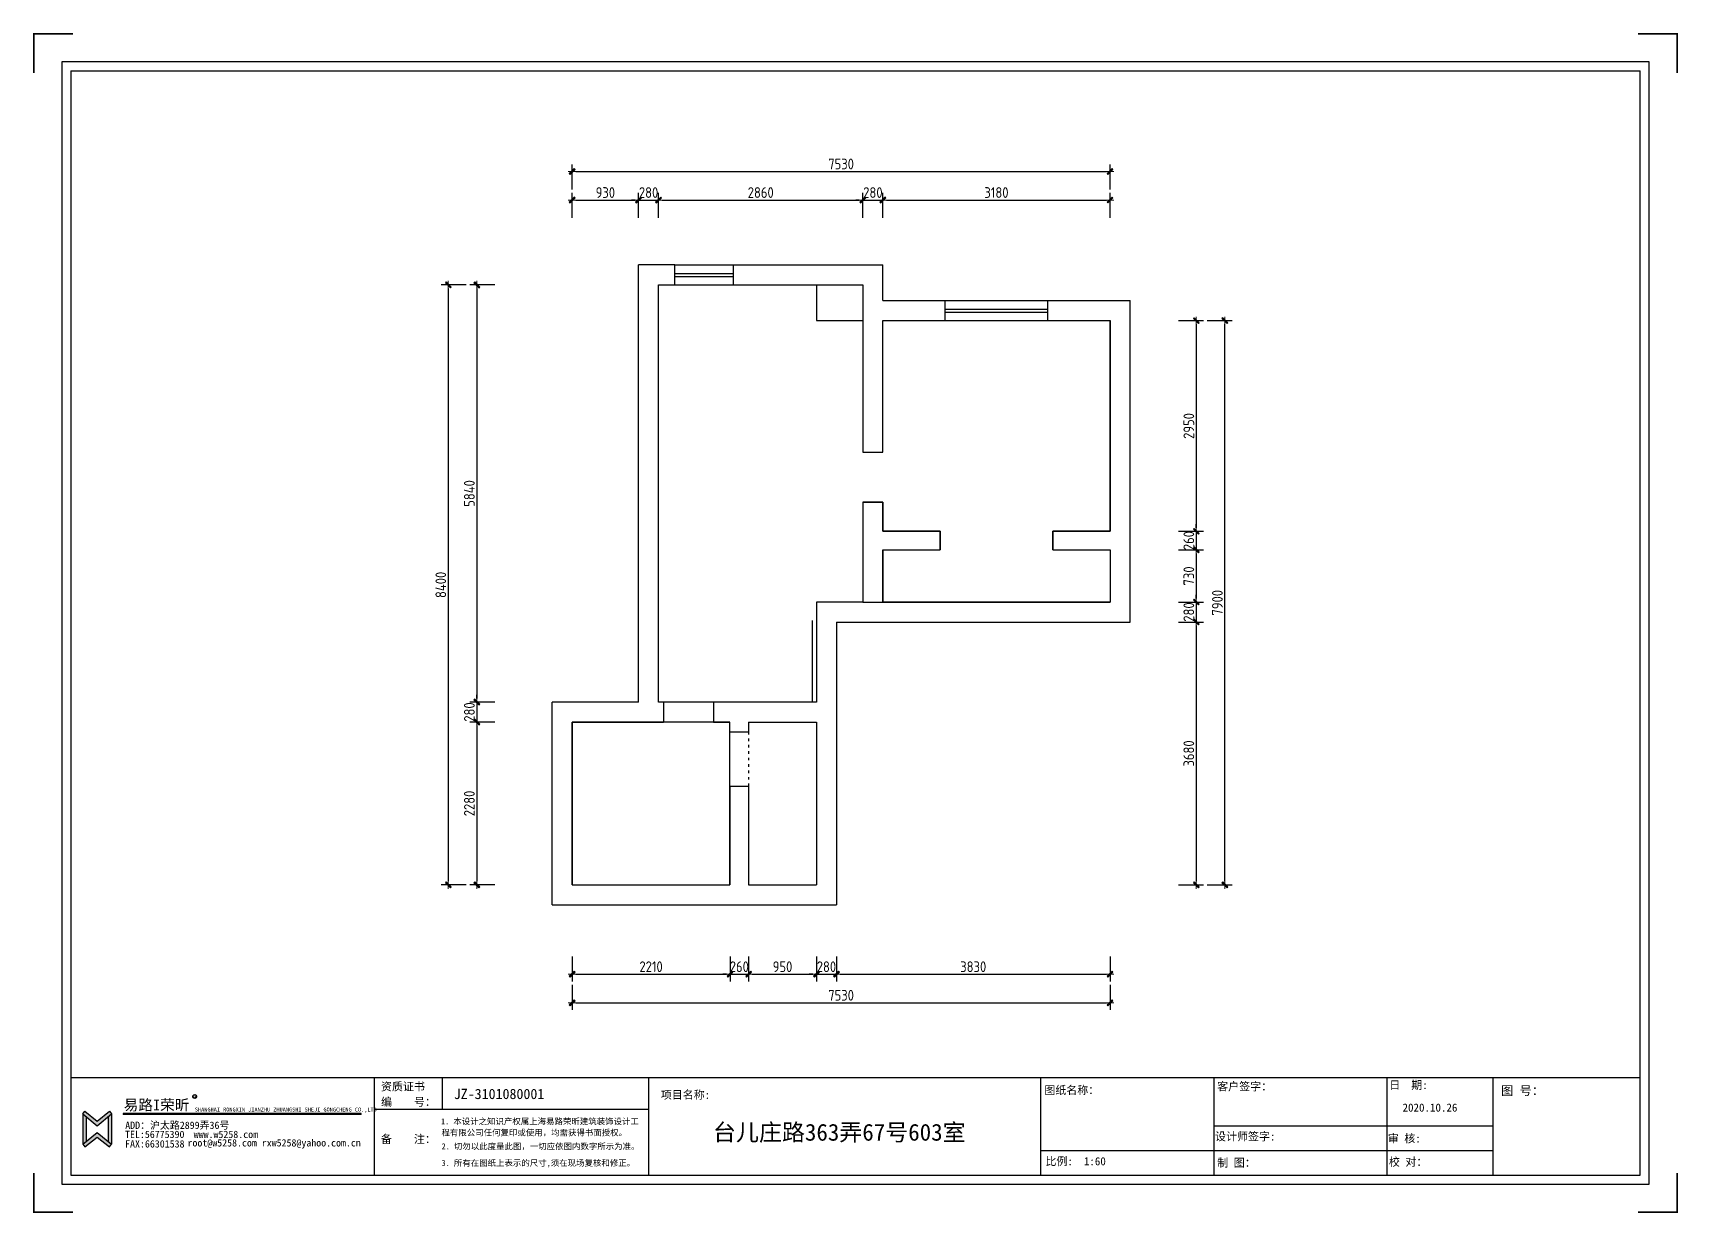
# Model space of a CAD drawing. Header units: millimetres. Extents: x -58733 to 427521, y -235734 to 553534.
# Drawn here: x 21101 to 44133, y 537011 to 553534 of the extents above; entities that cross this region are included whole.
import ezdxf

# ---------------------------------------------------------------- set-up
doc = ezdxf.new("R2010")
doc.units = ezdxf.units.MM
doc.linetypes.add('ACAD_ISO03W100', pattern=[30, 12, -18])
for name, color, linetype in [('00-墙体', 7, 'Continuous'), ('02-活动家具', 1, 'Continuous'), ('图框', 251, 'Continuous'), ('目录文字', 8, 'Continuous')]:
    doc.layers.add(name, color=color, linetype=linetype)
doc.layers.add('墙体', color=7, linetype='Continuous', lineweight=30)
doc.styles.add('CCD_DIM', font='ARCHS.SHX')
doc.styles.get("Standard").update_dxf_attribs({"font": 'simsun.ttc'})
doc.styles.add('YQ_DIM', font='SUPEROS.SHX', dxfattribs={"width": 0.8, "bigfont": 'HZDX.SHX'})
doc.styles.add('宋体', font='simsun.ttc', dxfattribs={"height": 120})
doc.styles.add('英文', font='simhei.ttf')
doc.styles.add('黑体', font='simhei.ttf')
doc.dimstyles.new('海龍1：50', dxfattribs={"dimscale": 50, "dimtxt": 3, "dimasz": 1, "dimexe": 2, "dimexo": 2, "dimgap": 0.6, "dimtad": 1, "dimdec": 0, "dimrnd": 5, "dimdsep": 46, "dimtxsty": 'CCD_DIM', "dimblk": 'WS-cj', "dimcen": 1, "dimclrd": 242, "dimclre": 242, "dimclrt": 2, "dimadec": 0, "dimazin": 2, "dimtfac": 1, "dimtdec": 0, "dimtix": 1, "dimtmove": 2, "dimatfit": 3, "dimldrblk": 'CCD_Leader_Arrow', "dimfxl": 5, "dimfxlon": 1, "dimtolj": 1, "dimarcsym": 0})

# ---------------------------------------------------------------- blocks, each defined once
blk = doc.blocks.new('WS-cj')
blk.add_hatch(color=1).paths.add_polyline_path([(0.59, 0.82), (-0.82, -0.59), (-0.59, -0.82), (0.82, 0.59)])
at = {"color": 1, "linetype": 'ByBlock', "lineweight": 0}
for p, q in [((-1.1, 0), (0, 0)), ((0, 0), (1.1, 0))]:
    blk.add_line(p, q, dxfattribs=at)
at = {"color": 1}
blk.add_lwpolyline([(0.59, 0.82), (-0.82, -0.59), (-0.59, -0.82), (0.82, 0.59)], close=True, dxfattribs=at)
blk = doc.blocks.new('*D449')
at = {"color": 242, "lineweight": -2}
for p, q in [((28650, 550944), (28650, 551294)), ((28700, 551194), (29530, 551194)), ((29580, 550944), (29580, 551294))]:
    blk.add_line(p, q, dxfattribs=at)
at = {"layer": 'Defpoints', "color": 0}
for p in [(29580, 551194), (28650, 550794), (29580, 550794)]:
    blk.add_point(p, dxfattribs=at)
at = {"color": 242, "lineweight": -2, "xscale": 50, "yscale": 50, "zscale": 50, "rotation": 180}
blk.add_blockref('WS-cj', (28650, 551194), dxfattribs=at)
at = {"color": 242, "lineweight": -2, "xscale": 50, "yscale": 50, "zscale": 50}
blk.add_blockref('WS-cj', (29580, 551194), dxfattribs=at)
at = {"color": 2, "insert": (29115, 551299), "char_height": 150, "attachment_point": 5, "style": 'CCD_DIM'}
blk.add_mtext('\\A1;930', dxfattribs=at)
blk = doc.blocks.new('CCD_Leader_Arrow')
at = {"color": 1, "linetype": 'ByBlock'}
blk.add_line((0, 0), (-1, 0), dxfattribs=at)
for points in [[(-0.86, 0.67), (-0.6, 0.85), (-0.24, 0), (0, 0)], [(-0.86, -0.67), (-0.6, -0.85), (-0.24, 0), (0, 0)]]:
    blk.add_solid(points, dxfattribs=at)
blk = doc.blocks.new('*D450')
at = {"color": 242, "lineweight": -2}
for p, q in [((29530, 551194), (29480, 551194)), ((29580, 550944), (29580, 551294)), ((29580, 551194), (29860, 551194)), ((29860, 550944), (29860, 551294)), ((29910, 551194), (29960, 551194))]:
    blk.add_line(p, q, dxfattribs=at)
at = {"layer": 'Defpoints', "color": 0}
for p in [(29860, 551194), (29580, 550794), (29860, 550794)]:
    blk.add_point(p, dxfattribs=at)
at = {"color": 242, "lineweight": -2, "xscale": 50, "yscale": 50, "zscale": 50}
blk.add_blockref('WS-cj', (29580, 551194), dxfattribs=at)
at = {"color": 242, "lineweight": -2, "xscale": 50, "yscale": 50, "zscale": 50, "rotation": 180}
blk.add_blockref('WS-cj', (29860, 551194), dxfattribs=at)
at = {"color": 2, "insert": (29720, 551299), "char_height": 150, "attachment_point": 5, "style": 'CCD_DIM'}
blk.add_mtext('\\A1;280', dxfattribs=at)
blk = doc.blocks.new('*D451')
at = {"color": 242, "lineweight": -2}
for p, q in [((29860, 550944), (29860, 551294)), ((29910, 551194), (32670, 551194)), ((32720, 550944), (32720, 551294))]:
    blk.add_line(p, q, dxfattribs=at)
at = {"layer": 'Defpoints', "color": 0}
for p in [(32720, 551194), (29860, 550794), (32720, 550794)]:
    blk.add_point(p, dxfattribs=at)
at = {"color": 242, "lineweight": -2, "xscale": 50, "yscale": 50, "zscale": 50, "rotation": 180}
blk.add_blockref('WS-cj', (29860, 551194), dxfattribs=at)
at = {"color": 242, "lineweight": -2, "xscale": 50, "yscale": 50, "zscale": 50}
blk.add_blockref('WS-cj', (32720, 551194), dxfattribs=at)
at = {"color": 2, "insert": (31290, 551299), "char_height": 150, "attachment_point": 5, "style": 'CCD_DIM'}
blk.add_mtext('\\A1;2860', dxfattribs=at)
blk = doc.blocks.new('*D452')
at = {"color": 242, "lineweight": -2}
for p, q in [((32670, 551194), (32620, 551194)), ((32720, 550944), (32720, 551294)), ((32720, 551194), (33000, 551194)), ((33000, 550944), (33000, 551294)), ((33050, 551194), (33100, 551194))]:
    blk.add_line(p, q, dxfattribs=at)
at = {"layer": 'Defpoints', "color": 0}
for p in [(33000, 551194), (32720, 550794), (33000, 550794)]:
    blk.add_point(p, dxfattribs=at)
at = {"color": 242, "lineweight": -2, "xscale": 50, "yscale": 50, "zscale": 50}
blk.add_blockref('WS-cj', (32720, 551194), dxfattribs=at)
at = {"color": 242, "lineweight": -2, "xscale": 50, "yscale": 50, "zscale": 50, "rotation": 180}
blk.add_blockref('WS-cj', (33000, 551194), dxfattribs=at)
at = {"color": 2, "insert": (32860, 551299), "char_height": 150, "attachment_point": 5, "style": 'CCD_DIM'}
blk.add_mtext('\\A1;280', dxfattribs=at)
blk = doc.blocks.new('*D453')
at = {"color": 242, "lineweight": -2}
for p, q in [((33000, 550944), (33000, 551294)), ((33050, 551194), (36130, 551194)), ((36180, 550944), (36180, 551294))]:
    blk.add_line(p, q, dxfattribs=at)
at = {"layer": 'Defpoints', "color": 0}
for p in [(36180, 551194), (33000, 550794), (36180, 550794)]:
    blk.add_point(p, dxfattribs=at)
at = {"color": 242, "lineweight": -2, "xscale": 50, "yscale": 50, "zscale": 50, "rotation": 180}
blk.add_blockref('WS-cj', (33000, 551194), dxfattribs=at)
at = {"color": 242, "lineweight": -2, "xscale": 50, "yscale": 50, "zscale": 50}
blk.add_blockref('WS-cj', (36180, 551194), dxfattribs=at)
at = {"color": 2, "insert": (34590, 551299), "char_height": 150, "attachment_point": 5, "style": 'CCD_DIM'}
blk.add_mtext('\\A1;3180', dxfattribs=at)
blk = doc.blocks.new('*D454')
at = {"color": 242, "lineweight": -2}
for p, q in [((28650, 551344), (28650, 551694)), ((36180, 551344), (36180, 551694)), ((28700, 551594), (36130, 551594))]:
    blk.add_line(p, q, dxfattribs=at)
at = {"layer": 'Defpoints', "color": 0}
for p in [(36180, 551594), (28650, 550794), (36180, 550794)]:
    blk.add_point(p, dxfattribs=at)
at = {"color": 242, "lineweight": -2, "xscale": 50, "yscale": 50, "zscale": 50, "rotation": 180}
blk.add_blockref('WS-cj', (28650, 551594), dxfattribs=at)
at = {"color": 242, "lineweight": -2, "xscale": 50, "yscale": 50, "zscale": 50}
blk.add_blockref('WS-cj', (36180, 551594), dxfattribs=at)
at = {"color": 2, "insert": (32415, 551699), "char_height": 150, "attachment_point": 5, "style": 'CCD_DIM'}
blk.add_mtext('\\A1;7530', dxfattribs=at)
blk = doc.blocks.new('*D455')
at = {"color": 242, "lineweight": -2}
for p, q in [((28650, 540605), (28650, 540255)), ((30860, 540605), (30860, 540255)), ((28700, 540355), (30810, 540355))]:
    blk.add_line(p, q, dxfattribs=at)
at = {"layer": 'Defpoints', "color": 0}
for p in [(28650, 540755), (30860, 540755), (30860, 540355)]:
    blk.add_point(p, dxfattribs=at)
at = {"color": 242, "lineweight": -2, "xscale": 50, "yscale": 50, "zscale": 50, "rotation": 180}
blk.add_blockref('WS-cj', (28650, 540355), dxfattribs=at)
at = {"color": 242, "lineweight": -2, "xscale": 50, "yscale": 50, "zscale": 50}
blk.add_blockref('WS-cj', (30860, 540355), dxfattribs=at)
at = {"color": 2, "insert": (29755, 540460), "char_height": 150, "attachment_point": 5, "style": 'CCD_DIM'}
blk.add_mtext('\\A1;2210', dxfattribs=at)
blk = doc.blocks.new('*D456')
at = {"color": 242, "lineweight": -2}
for p, q in [((30860, 540605), (30860, 540255)), ((31120, 540605), (31120, 540255)), ((30810, 540355), (30760, 540355)), ((30860, 540355), (31120, 540355)), ((31170, 540355), (31220, 540355))]:
    blk.add_line(p, q, dxfattribs=at)
at = {"layer": 'Defpoints', "color": 0}
for p in [(30860, 540755), (31120, 540755), (31120, 540355)]:
    blk.add_point(p, dxfattribs=at)
at = {"color": 242, "lineweight": -2, "xscale": 50, "yscale": 50, "zscale": 50}
blk.add_blockref('WS-cj', (30860, 540355), dxfattribs=at)
at = {"color": 242, "lineweight": -2, "xscale": 50, "yscale": 50, "zscale": 50, "rotation": 180}
blk.add_blockref('WS-cj', (31120, 540355), dxfattribs=at)
at = {"color": 2, "insert": (30990, 540460), "char_height": 150, "attachment_point": 5, "style": 'CCD_DIM'}
blk.add_mtext('\\A1;260', dxfattribs=at)
blk = doc.blocks.new('*D457')
at = {"color": 242, "lineweight": -2}
for p, q in [((31120, 540605), (31120, 540255)), ((32070, 540605), (32070, 540255)), ((31170, 540355), (32020, 540355))]:
    blk.add_line(p, q, dxfattribs=at)
at = {"layer": 'Defpoints', "color": 0}
for p in [(31120, 540755), (32070, 540755), (32070, 540355)]:
    blk.add_point(p, dxfattribs=at)
at = {"color": 242, "lineweight": -2, "xscale": 50, "yscale": 50, "zscale": 50, "rotation": 180}
blk.add_blockref('WS-cj', (31120, 540355), dxfattribs=at)
at = {"color": 242, "lineweight": -2, "xscale": 50, "yscale": 50, "zscale": 50}
blk.add_blockref('WS-cj', (32070, 540355), dxfattribs=at)
at = {"color": 2, "insert": (31595, 540460), "char_height": 150, "attachment_point": 5, "style": 'CCD_DIM'}
blk.add_mtext('\\A1;950', dxfattribs=at)
blk = doc.blocks.new('*D458')
at = {"color": 242, "lineweight": -2}
for p, q in [((32070, 540605), (32070, 540255)), ((32350, 540605), (32350, 540255)), ((32020, 540355), (31970, 540355)), ((32070, 540355), (32350, 540355)), ((32400, 540355), (32450, 540355))]:
    blk.add_line(p, q, dxfattribs=at)
at = {"layer": 'Defpoints', "color": 0}
for p in [(32070, 540755), (32350, 540755), (32350, 540355)]:
    blk.add_point(p, dxfattribs=at)
at = {"color": 242, "lineweight": -2, "xscale": 50, "yscale": 50, "zscale": 50}
blk.add_blockref('WS-cj', (32070, 540355), dxfattribs=at)
at = {"color": 242, "lineweight": -2, "xscale": 50, "yscale": 50, "zscale": 50, "rotation": 180}
blk.add_blockref('WS-cj', (32350, 540355), dxfattribs=at)
at = {"color": 2, "insert": (32210, 540460), "char_height": 150, "attachment_point": 5, "style": 'CCD_DIM'}
blk.add_mtext('\\A1;280', dxfattribs=at)
blk = doc.blocks.new('*D459')
at = {"color": 242, "lineweight": -2}
for p, q in [((32350, 540605), (32350, 540255)), ((36180, 540605), (36180, 540255)), ((32400, 540355), (36130, 540355))]:
    blk.add_line(p, q, dxfattribs=at)
at = {"layer": 'Defpoints', "color": 0}
for p in [(32350, 540755), (36180, 540755), (36180, 540355)]:
    blk.add_point(p, dxfattribs=at)
at = {"color": 242, "lineweight": -2, "xscale": 50, "yscale": 50, "zscale": 50, "rotation": 180}
blk.add_blockref('WS-cj', (32350, 540355), dxfattribs=at)
at = {"color": 242, "lineweight": -2, "xscale": 50, "yscale": 50, "zscale": 50}
blk.add_blockref('WS-cj', (36180, 540355), dxfattribs=at)
at = {"color": 2, "insert": (34265, 540460), "char_height": 150, "attachment_point": 5, "style": 'CCD_DIM'}
blk.add_mtext('\\A1;3830', dxfattribs=at)
blk = doc.blocks.new('*D460')
at = {"color": 242, "lineweight": -2}
for p, q in [((28650, 540205), (28650, 539855)), ((36180, 540205), (36180, 539855)), ((28700, 539955), (36130, 539955))]:
    blk.add_line(p, q, dxfattribs=at)
at = {"layer": 'Defpoints', "color": 0}
for p in [(28650, 540755), (36180, 540755), (36180, 539955)]:
    blk.add_point(p, dxfattribs=at)
at = {"color": 242, "lineweight": -2, "xscale": 50, "yscale": 50, "zscale": 50, "rotation": 180}
blk.add_blockref('WS-cj', (28650, 539955), dxfattribs=at)
at = {"color": 242, "lineweight": -2, "xscale": 50, "yscale": 50, "zscale": 50}
blk.add_blockref('WS-cj', (36180, 539955), dxfattribs=at)
at = {"color": 2, "insert": (32415, 540060), "char_height": 150, "attachment_point": 5, "style": 'CCD_DIM'}
blk.add_mtext('\\A1;7530', dxfattribs=at)
blk = doc.blocks.new('*D461')
at = {"color": 242, "lineweight": -2}
for p, q in [((27566, 550006), (27216, 550006)), ((27316, 549956), (27316, 544216)), ((27566, 544166), (27216, 544166))]:
    blk.add_line(p, q, dxfattribs=at)
at = {"layer": 'Defpoints', "color": 0}
for p in [(27716, 550006), (27316, 544166), (27716, 544166)]:
    blk.add_point(p, dxfattribs=at)
at = {"color": 242, "lineweight": -2, "xscale": 50, "yscale": 50, "zscale": 50}
for p, rotation in [((27316, 550006), 90), ((27316, 544166), 270)]:
    blk.add_blockref('WS-cj', p, dxfattribs=dict(at, rotation=rotation))
at = {"color": 2, "insert": (27211, 547086), "char_height": 150, "attachment_point": 5, "rotation": 90, "style": 'CCD_DIM'}
blk.add_mtext('\\A1;5840', dxfattribs=at)
blk = doc.blocks.new('*D462')
at = {"color": 242, "lineweight": -2}
for p, q in [((27316, 544216), (27316, 544266)), ((27566, 544166), (27216, 544166)), ((27316, 544166), (27316, 543886)), ((27566, 543886), (27216, 543886)), ((27316, 543836), (27316, 543786))]:
    blk.add_line(p, q, dxfattribs=at)
at = {"layer": 'Defpoints', "color": 0}
for p in [(27716, 544166), (27316, 543886), (27716, 543886)]:
    blk.add_point(p, dxfattribs=at)
at = {"color": 242, "lineweight": -2, "xscale": 50, "yscale": 50, "zscale": 50}
for p, rotation in [((27316, 544166), 270), ((27316, 543886), 90)]:
    blk.add_blockref('WS-cj', p, dxfattribs=dict(at, rotation=rotation))
at = {"color": 2, "insert": (27211, 544026), "char_height": 150, "attachment_point": 5, "rotation": 90, "style": 'CCD_DIM'}
blk.add_mtext('\\A1;280', dxfattribs=at)
blk = doc.blocks.new('*D463')
at = {"color": 242, "lineweight": -2}
for p, q in [((27566, 543886), (27216, 543886)), ((27316, 543836), (27316, 541656)), ((27566, 541606), (27216, 541606))]:
    blk.add_line(p, q, dxfattribs=at)
at = {"layer": 'Defpoints', "color": 0}
for p in [(27716, 543886), (27316, 541606), (27716, 541606)]:
    blk.add_point(p, dxfattribs=at)
at = {"color": 242, "lineweight": -2, "xscale": 50, "yscale": 50, "zscale": 50}
for p, rotation in [((27316, 543886), 90), ((27316, 541606), 270)]:
    blk.add_blockref('WS-cj', p, dxfattribs=dict(at, rotation=rotation))
at = {"color": 2, "insert": (27211, 542746), "char_height": 150, "attachment_point": 5, "rotation": 90, "style": 'CCD_DIM'}
blk.add_mtext('\\A1;2280', dxfattribs=at)
blk = doc.blocks.new('*D464')
at = {"color": 242, "lineweight": -2}
for p, q in [((27166, 550006), (26816, 550006)), ((26916, 549956), (26916, 541656)), ((27166, 541606), (26816, 541606))]:
    blk.add_line(p, q, dxfattribs=at)
at = {"layer": 'Defpoints', "color": 0}
for p in [(27716, 550006), (26916, 541606), (27716, 541606)]:
    blk.add_point(p, dxfattribs=at)
at = {"color": 242, "lineweight": -2, "xscale": 50, "yscale": 50, "zscale": 50}
for p, rotation in [((26916, 550006), 90), ((26916, 541606), 270)]:
    blk.add_blockref('WS-cj', p, dxfattribs=dict(at, rotation=rotation))
at = {"color": 2, "insert": (26811, 545806), "char_height": 150, "attachment_point": 5, "rotation": 90, "style": 'CCD_DIM'}
blk.add_mtext('\\A1;8400', dxfattribs=at)
blk = doc.blocks.new('*D465')
at = {"color": 242, "lineweight": -2}
for p, q in [((37138, 549506), (37488, 549506)), ((37388, 549456), (37388, 546606)), ((37138, 546556), (37488, 546556))]:
    blk.add_line(p, q, dxfattribs=at)
at = {"layer": 'Defpoints', "color": 0}
for p in [(36988, 549506), (36988, 546556), (37388, 546556)]:
    blk.add_point(p, dxfattribs=at)
at = {"color": 242, "lineweight": -2, "xscale": 50, "yscale": 50, "zscale": 50}
for p, rotation in [((37388, 549506), 90), ((37388, 546556), 270)]:
    blk.add_blockref('WS-cj', p, dxfattribs=dict(at, rotation=rotation))
at = {"color": 2, "insert": (37283, 548031), "char_height": 150, "attachment_point": 5, "rotation": 90, "style": 'CCD_DIM'}
blk.add_mtext('\\A1;2950', dxfattribs=at)
blk = doc.blocks.new('*D466')
at = {"color": 242, "lineweight": -2}
for p, q in [((37138, 546556), (37488, 546556)), ((37388, 546606), (37388, 546656)), ((37388, 546556), (37388, 546296)), ((37138, 546296), (37488, 546296)), ((37388, 546246), (37388, 546196))]:
    blk.add_line(p, q, dxfattribs=at)
at = {"layer": 'Defpoints', "color": 0}
for p in [(36988, 546556), (36988, 546296), (37388, 546296)]:
    blk.add_point(p, dxfattribs=at)
at = {"color": 242, "lineweight": -2, "xscale": 50, "yscale": 50, "zscale": 50}
for p, rotation in [((37388, 546556), 270), ((37388, 546296), 90)]:
    blk.add_blockref('WS-cj', p, dxfattribs=dict(at, rotation=rotation))
at = {"color": 2, "insert": (37283, 546426), "char_height": 150, "attachment_point": 5, "rotation": 90, "style": 'CCD_DIM'}
blk.add_mtext('\\A1;260', dxfattribs=at)
blk = doc.blocks.new('*D467')
at = {"color": 242, "lineweight": -2}
for p, q in [((37138, 546296), (37488, 546296)), ((37388, 546246), (37388, 545616)), ((37138, 545566), (37488, 545566))]:
    blk.add_line(p, q, dxfattribs=at)
at = {"layer": 'Defpoints', "color": 0}
for p in [(36988, 546296), (36988, 545566), (37388, 545566)]:
    blk.add_point(p, dxfattribs=at)
at = {"color": 242, "lineweight": -2, "xscale": 50, "yscale": 50, "zscale": 50}
for p, rotation in [((37388, 546296), 90), ((37388, 545566), 270)]:
    blk.add_blockref('WS-cj', p, dxfattribs=dict(at, rotation=rotation))
at = {"color": 2, "insert": (37283, 545931), "char_height": 150, "attachment_point": 5, "rotation": 90, "style": 'CCD_DIM'}
blk.add_mtext('\\A1;730', dxfattribs=at)
blk = doc.blocks.new('*D468')
at = {"color": 242, "lineweight": -2}
for p, q in [((37388, 545616), (37388, 545666)), ((37138, 545566), (37488, 545566)), ((37388, 545566), (37388, 545286)), ((37138, 545286), (37488, 545286)), ((37388, 545236), (37388, 545186))]:
    blk.add_line(p, q, dxfattribs=at)
at = {"layer": 'Defpoints', "color": 0}
for p in [(36988, 545566), (36988, 545286), (37388, 545286)]:
    blk.add_point(p, dxfattribs=at)
at = {"color": 242, "lineweight": -2, "xscale": 50, "yscale": 50, "zscale": 50}
for p, rotation in [((37388, 545566), 270), ((37388, 545286), 90)]:
    blk.add_blockref('WS-cj', p, dxfattribs=dict(at, rotation=rotation))
at = {"color": 2, "insert": (37283, 545426), "char_height": 150, "attachment_point": 5, "rotation": 90, "style": 'CCD_DIM'}
blk.add_mtext('\\A1;280', dxfattribs=at)
blk = doc.blocks.new('*D469')
at = {"color": 242, "lineweight": -2}
for p, q in [((37138, 545286), (37488, 545286)), ((37388, 545236), (37388, 541656)), ((37138, 541606), (37488, 541606))]:
    blk.add_line(p, q, dxfattribs=at)
at = {"layer": 'Defpoints', "color": 0}
for p in [(36988, 545286), (36988, 541606), (37388, 541606)]:
    blk.add_point(p, dxfattribs=at)
at = {"color": 242, "lineweight": -2, "xscale": 50, "yscale": 50, "zscale": 50}
for p, rotation in [((37388, 545286), 90), ((37388, 541606), 270)]:
    blk.add_blockref('WS-cj', p, dxfattribs=dict(at, rotation=rotation))
at = {"color": 2, "insert": (37283, 543446), "char_height": 150, "attachment_point": 5, "rotation": 90, "style": 'CCD_DIM'}
blk.add_mtext('\\A1;3680', dxfattribs=at)
blk = doc.blocks.new('*D470')
at = {"color": 242, "lineweight": -2}
for p, q in [((37538, 549506), (37888, 549506)), ((37788, 541656), (37788, 549456)), ((37538, 541606), (37888, 541606))]:
    blk.add_line(p, q, dxfattribs=at)
at = {"layer": 'Defpoints', "color": 0}
for p in [(36988, 549506), (37788, 549506), (36988, 541606)]:
    blk.add_point(p, dxfattribs=at)
at = {"color": 242, "lineweight": -2, "xscale": 50, "yscale": 50, "zscale": 50}
for p, rotation in [((37788, 549506), 90), ((37788, 541606), 270)]:
    blk.add_blockref('WS-cj', p, dxfattribs=dict(at, rotation=rotation))
at = {"color": 2, "insert": (37683, 545556), "char_height": 150, "attachment_point": 5, "rotation": 90, "style": 'CCD_DIM'}
blk.add_mtext('\\A1;7900', dxfattribs=at)
blk = doc.blocks.new('图框1比60')
h = blk.add_hatch(color=8)
edge = h.paths.add_edge_path()
edge.add_ellipse((163710, 45505), major_axis=(-0.2, 29.4), ratio=1, start_angle=269.6878, end_angle=449.6878)
edge.add_ellipse((163710, 45505), major_axis=(-0.2, 29.4), ratio=1, start_angle=89.5622, end_angle=269.5622)
edge = h.paths.add_edge_path(flags=16)
edge.add_ellipse((163710, 45505), major_axis=(0, 24.9), ratio=1, start_angle=269.966, end_angle=449.966)
edge.add_ellipse((163710, 45505), major_axis=(0, 24.9), ratio=1, start_angle=89.8872, end_angle=269.8872)
h = blk.add_hatch(color=8)
h.paths.add_polyline_path([(162213, 45056), (162434, 45236), (162401, 45277), (162213, 45124), (162025, 45277), (161992, 45236)])
h.paths.add_polyline_path([(162213, 44882), (162401, 44729), (162434, 44770), (162213, 44950), (161992, 44770), (162025, 44729)])
h = blk.add_hatch(color=8)
h.paths.add_polyline_path([(162044, 45193), (161992, 45236), (161992, 44770), (162044, 44813)])
h.paths.add_polyline_path([(162434, 45236), (162381, 45193), (162381, 44813), (162434, 44770)])
blk.add_hatch(color=8).paths.add_polyline_path([(162610, 45245), (162610, 45227), (166263, 45227), (166263, 45245)])
at = {"layer": '目录文字'}
h = blk.add_hatch(color=8, dxfattribs=at)
edge = h.paths.add_edge_path()
edge.add_ellipse((163710, 45505), major_axis=(-0.2, 29.4), ratio=1, start_angle=89.5622, end_angle=269.5622)
edge.add_ellipse((163710, 45505), major_axis=(-0.2, 29.4), ratio=1, start_angle=269.6621, end_angle=449.6621)
edge = h.paths.add_edge_path(flags=16)
edge.add_ellipse((163710, 45505), major_axis=(0, 24.9), ratio=1, start_angle=90.0288, end_angle=270.0288, ccw=False)
edge.add_ellipse((163710, 45505), major_axis=(0, 24.9), ratio=1, start_angle=-89.8872, end_angle=90.1128, ccw=False)
h.paths.add_polyline_path([(163689, 45539), (163733, 45539), (163733, 45472), (163689, 45472)], flags=9)
at = {"color": 8}
for p, q in [((176692, 45797), (176692, 44297)), ((161992, 45236), (162025, 45277)), ((161992, 45236), (161992, 44770)), ((161992, 45236), (162213, 45056)), ((162025, 45277), (162213, 45124)), ((162213, 45124), (162401, 45277)), ((162213, 45056), (162434, 45236)), ((162401, 45277), (162434, 45236)), ((162434, 45236), (162434, 44770)), ((166263, 45245), (162610, 45245)), ((166263, 45227), (162610, 45227)), ((166263, 45227), (166263, 45245)), ((162044, 45193), (162044, 44813)), ((162381, 45193), (162381, 44813)), ((161992, 44770), (162213, 44950)), ((161992, 44770), (162025, 44729)), ((162025, 44729), (162213, 44882)), ((162213, 44950), (162434, 44770)), ((162213, 44882), (162401, 44729)), ((162401, 44729), (162434, 44770))]:
    blk.add_line(p, q, dxfattribs=at)
blk.add_ellipse((163710, 45505, 0), major_axis=(0.1, 29.4), ratio=1, start_param=1.575118209033049, end_param=7.858303516212636, dxfattribs=at)
at = {"layer": '图框', "color": 121}
for p, q in [((161670, 61389), (161670, 44157)), ((186038, 61389), (161670, 61389)), ((186038, 44157), (186038, 61389)), ((161670, 44157), (186038, 44157))]:
    blk.add_line(p, q, dxfattribs=at)
at = {"layer": '图框', "color": 8}
for p, q in [((161809, 61249), (161809, 44297)), ((161809, 61249), (161809, 45797)), ((161809, 61249), (185898, 61249)), ((185898, 44297), (185898, 61249)), ((185898, 45797), (185898, 61249)), ((161809, 45797), (185898, 45797)), ((161809, 45797), (185898, 45797)), ((166465, 45797), (166465, 44297)), ((167511, 45797), (167511, 45305)), ((170675, 45797), (170675, 44297)), ((176692, 45797), (176692, 44297)), ((179360, 44297), (179360, 45797)), ((182010, 45797), (182010, 44297)), ((183644, 44297), (183644, 45797)), ((170675, 45305), (166465, 45305)), ((182010, 45047), (179360, 45047)), ((183644, 45047), (182010, 45047)), ((179360, 44672), (176692, 44672)), ((182010, 44672), (179360, 44672)), ((183644, 44672), (182010, 44672)), ((161809, 44297), (185898, 44297))]:
    blk.add_line(p, q, dxfattribs=at)
at = {"layer": '图框', "color": 121, "const_width": 28.3}
for points in [[(161841, 61818), (161241, 61818), (161241, 61217)], [(185866, 61818), (186467, 61818), (186467, 61217)], [(161841, 43728), (161241, 43728), (161241, 44329)], [(185866, 43728), (186467, 43728), (186467, 44329)]]:
    blk.add_lwpolyline(points, dxfattribs=at)
at = {"layer": '目录文字', "color": 8}
blk.add_line((162610, 45245), (162610, 45227), dxfattribs=at)
blk.add_ellipse((163710, 45505, 0), major_axis=(0.4, 24.9), ratio=1, start_param=1.571448490114663, end_param=7.854633797294249, dxfattribs=at)
for s, height, style, width, p in [('资质证书', 123.8, '宋体', 0.999898, (166569, 45595)), ('客户签字：', 123.8, '宋体', 0.999898, (179405, 45596)), ('日  期:', 123.8, '宋体', 0.999898, (182048, 45618)), ('易路I荣昕', 164.1, '黑体', 0.999898, (162621, 45292)), ('R', 44.9, 'YQ_DIM', 0.8, (163698, 45483, 0)), ('编    号：', 123.8, '宋体', 0.999898, (166569, 45359)), ('项目名称:', 123.3, '黑体', 0.999898, (170866, 45468)), ('图纸名称：', 123.3, '黑体', 0.999898, (176753, 45540)), ('图 号：', 139.1, '宋体', 0.999898, (183761, 45526)), ('SHANGHAI RONGXIN JIANZHU ZHUANGSHI SHEJI GONGCHENG CO.,LTD', 61.54, '英文', 0.999898, (163713, 45273)), ('2020.10.26', 123.8, '宋体', 0.999898, (182251, 45272)), ('TEL:56775390', 111.72, '英文', 0.999898, (162641, 44867)), ('ADD：沪太路2899弄36号', 111.72, '英文', 0.999898, (162644, 45007)), ('www.w5258.com', 111.72, '英文', 0.999898, (163695, 44867)), ('1. 本设计之知识产权属上海易路荣昕建筑装饰设计工', 92.51, '黑体', 0.999898, (167491, 45076)), ('程有限公司任何复印或使用，均需获得书面授权。', 92.51, '黑体', 0.999898, (167498, 44904)), ('台儿庄路363弄67号603室', 258.72, '宋体', 0.999898, (171666, 44826)), ('设计师签字:', 123.8, '宋体', 0.999898, (179372, 44829)), ('FAX:66301538', 111.72, '英文', 0.999898, (162642, 44721)), ('root@w5258.com rxw5258@yahoo.com.cn', 111.72, '英文', 0.999898, (163600, 44737)), ('备    注：', 123.8, '宋体', 0.999898, (166569, 44788)), ('2. 切勿以此度量此图，一切应依图内数字所示为准。', 92.51, '黑体', 0.999898, (167500, 44693)), ('审 核:', 123.8, '宋体', 0.999898, (182025, 44798)), ('3. 所有在图纸上表示的尺寸,须在现场复核和修正。', 92.51, '黑体', 0.999898, (167500, 44438)), ('比例:  1:60', 123.8, '宋体', 0.999898, (176769, 44448)), ('制 图：', 123.8, '宋体', 0.999898, (179407, 44425)), ('校 对：', 123.8, '宋体', 0.999898, (182041, 44438))]:
    blk.add_text(s, height=height, dxfattribs=dict(at, style=style, width=width)).set_placement(p)
at = {"layer": '目录文字', "width": 1}
blk.add_text('JZ-3101080001', height=157.18, dxfattribs=at).set_placement((167687, 45465))

msp = doc.modelspace()

# ---------------------------------------------------------------- linework, layer by layer
for p, q in [((29579.6, 544165.8), (29579.6, 550285.8)), ((30089.6, 550285.8), (29579.6, 550285.8)), ((30089.6, 550005.8), (30089.6, 550285.8)), ((30909.6, 550005.8), (30909.6, 550285.8)), ((30909.6, 550285.8), (32999.6, 550285.8)), ((32999.6, 549785.8), (32999.6, 550285.8)), ((29859.6, 544165.8), (29859.6, 550005.8)), ((29859.6, 550005.8), (30089.6, 550005.8)), ((30909.6, 550005.8), (32719.6, 550005.8)), ((32069.6, 550005.8), (32069.6, 549505.8)), ((32719.6, 550005.8), (32719.6, 547665.8)), ((32999.6, 549785.8), (33869.6, 549785.8)), ((33869.6, 549505.8), (33869.6, 549785.8)), ((35309.6, 549505.8), (35309.6, 549785.8)), ((35309.6, 549785.8), (36459.6, 549785.8)), ((36459.6, 545285.8), (36459.6, 549785.8)), ((32069.6, 549505.8), (32719.6, 549505.8)), ((32999.6, 547665.8), (32999.6, 549505.8)), ((32999.6, 549505.8), (33869.6, 549505.8)), ((35309.6, 549505.8), (36179.6, 549505.8)), ((36179.6, 546555.8), (36179.6, 549505.8)), ((32719.6, 547665.8), (32999.6, 547665.8)), ((32719.6, 546965.8), (32999.6, 546965.8)), ((32719.6, 546965.8), (32719.6, 545565.8)), ((32999.6, 546965.8), (32999.6, 546555.8)), ((32999.6, 546555.8), (33799.6, 546555.8)), ((33799.6, 546555.8), (33799.6, 546295.8)), ((35379.6, 546555.8), (36179.6, 546555.8)), ((35379.6, 546295.8), (35379.6, 546555.8)), ((32999.6, 546295.8), (32999.6, 545565.8)), ((32999.6, 546295.8), (33799.6, 546295.8)), ((35379.6, 546295.8), (36179.6, 546295.8)), ((36179.6, 546295.8), (36179.6, 545565.8)), ((32719.6, 545565.8), (32069.6, 545565.8)), ((32069.6, 545565.8), (32069.6, 544165.8)), ((32719.6, 545565.8), (36179.6, 545565.8)), ((32349.6, 545285.8), (32349.6, 541325.8)), ((32349.6, 545285.8), (36459.6, 545285.8)), ((28369.6, 541325.8), (28369.6, 544165.8)), ((29579.6, 544165.8), (28369.6, 544165.8)), ((29929.6, 544165.8), (29859.6, 544165.8)), ((29929.6, 544165.8), (29929.6, 543885.8)), ((32069.6, 544165.8), (30629.6, 544165.8)), ((30629.6, 544165.8), (30629.6, 543885.8)), ((28649.6, 541605.8), (28649.6, 543885.8)), ((28649.6, 543885.8), (29929.6, 543885.8)), ((30629.6, 543885.8), (30859.6, 543885.8)), ((30859.6, 543745.8), (30859.6, 543885.8)), ((31119.6, 543885.8), (32069.6, 543885.8)), ((31119.6, 543885.8), (31119.6, 543745.8)), ((32069.6, 543885.8), (32069.6, 541605.8)), ((31119.6, 543745.8), (30859.6, 543745.8)), ((30859.6, 542985.8), (31119.6, 542985.8)), ((30859.6, 542985.8), (30859.6, 541605.8)), ((31119.6, 542985.8), (31119.6, 541605.8)), ((28649.6, 541605.8), (30859.6, 541605.8)), ((31119.6, 541605.8), (32069.6, 541605.8)), ((28369.6, 541325.8), (32349.6, 541325.8))]:
    msp.add_line(p, q)
at = {"color": 12}
for p, q in [((30089.6, 550285.8), (30909.6, 550285.8)), ((30089.6, 550005.8), (30909.6, 550005.8)), ((33869.6, 549785.8), (35309.6, 549785.8)), ((33869.6, 549505.8), (35309.6, 549505.8))]:
    msp.add_line(p, q, dxfattribs=at)
at = {"color": 251}
msp.add_line((32009.6, 545305.8), (32009.6, 544165.8), dxfattribs=at)
at = {"color": 4}
for points in [[(29859.6, 544165.8), (29859.6, 550005.8), (30089.6, 550005.8), (30909.6, 550005.8), (32069.6, 550005.8), (32069.6, 549505.8), (32719.6, 549505.8), (32719.6, 547665.8), (32999.6, 547665.8), (32999.6, 549505.8), (33869.6, 549505.8), (35309.6, 549505.8), (36179.6, 549505.8), (36179.6, 546555.8), (35379.6, 546555.8), (35379.6, 546295.8), (36179.6, 546295.8), (36179.6, 545565.8), (32999.6, 545565.8), (32999.6, 546295.8), (33799.6, 546295.8), (33799.6, 546555.8), (32999.6, 546555.8), (32999.6, 546965.8), (32719.6, 546965.8), (32719.6, 545565.8), (32069.6, 545565.8), (32069.6, 544165.8), (32009.6, 544165.8), (30629.6, 544165.8), (29929.6, 544165.8)], [(28649.6, 543885.8), (28649.6, 541605.8), (30859.6, 541605.8), (30859.6, 542985.8), (30859.6, 543745.8), (30859.6, 543885.8), (30629.6, 543885.8), (29929.6, 543885.8)]]:
    msp.add_lwpolyline(points, close=True, dxfattribs=at)
at = {"layer": '00-墙体', "color": 42}
for p, q in [((30089.6, 550165.8), (30909.6, 550165.8)), ((30089.6, 550125.8), (30909.6, 550125.8)), ((33869.6, 549665.8), (35309.6, 549665.8)), ((33869.6, 549625.8), (35309.6, 549625.8))]:
    msp.add_line(p, q, dxfattribs=at)
at = {"layer": '02-活动家具', "color": 8, "linetype": 'ACAD_ISO03W100', "ltscale": 3}
for p, q in [((30629.6, 544165.8), (29929.6, 544165.8)), ((30629.6, 543885.8), (29929.6, 543885.8)), ((30859.6, 542985.8), (30859.6, 543745.8)), ((31119.6, 543745.8), (31119.6, 542985.8))]:
    msp.add_line(p, q, dxfattribs=at)

# ---------------------------------------------------------------- block references
at = {"layer": '墙体', "color": 0, "xscale": 0.9120113186390109, "yscale": 0.9120113186390109, "zscale": 0.9120113186390109}
msp.add_blockref('图框1比60', (-125939.9, 497142.8), dxfattribs=at)

# ---------------------------------------------------------------- dimensions: what is measured, and where the dimension line sits
for base, p1, p2, picture, middle in [((36179.6, 551593.7), (28649.6, 550793.7), (36179.6, 550793.7), '*D454', (32414.6, 551698.7)), ((29579.6, 551193.7), (28649.6, 550793.7), (29579.6, 550793.7), '*D449', (29114.6, 551298.7)), ((29859.6, 551193.7), (29579.6, 550793.7), (29859.6, 550793.7), '*D450', (29719.6, 551298.7)), ((32719.6, 551193.7), (29859.6, 550793.7), (32719.6, 550793.7), '*D451', (31289.6, 551298.7)), ((32999.6, 551193.7), (32719.6, 550793.7), (32999.6, 550793.7), '*D452', (32859.6, 551298.7)), ((36179.6, 551193.7), (32999.6, 550793.7), (36179.6, 550793.7), '*D453', (34589.6, 551298.7)), ((30859.6, 540355.4), (28649.6, 540755.4), (30859.6, 540755.4), '*D455', (29754.6, 540460.4)), ((36179.6, 539955.4), (28649.6, 540755.4), (36179.6, 540755.4), '*D460', (32414.6, 540060.4)), ((31119.6, 540355.4), (30859.6, 540755.4), (31119.6, 540755.4), '*D456', (30989.6, 540460.4)), ((32069.6, 540355.4), (31119.6, 540755.4), (32069.6, 540755.4), '*D457', (31594.6, 540460.4)), ((32349.6, 540355.4), (32069.6, 540755.4), (32349.6, 540755.4), '*D458', (32209.6, 540460.4)), ((36179.6, 540355.4), (32349.6, 540755.4), (36179.6, 540755.4), '*D459', (34264.6, 540460.4))]:
    dim = msp.add_linear_dim(base=base, p1=p1, p2=p2, dimstyle='海龍1：50')
    dim.commit()
    dim.dimension.update_dxf_attribs({"geometry": picture, "text_midpoint": middle})
for base, p1, p2, picture, middle in [((26915.7, 541605.8), (27715.7, 550005.8), (27715.7, 541605.8), '*D464', (26810.7, 545805.8)), ((27315.7, 544165.8), (27715.7, 550005.8), (27715.7, 544165.8), '*D461', (27210.7, 547085.8)), ((37388.3, 546555.8), (36988.3, 549505.8), (36988.3, 546555.8), '*D465', (37283.3, 548030.8)), ((37788.3, 549505.8), (36988.3, 541605.8), (36988.3, 549505.8), '*D470', (37683.3, 545555.8)), ((37388.3, 546295.8), (36988.3, 546555.8), (36988.3, 546295.8), '*D466', (37283.3, 546425.8)), ((37388.3, 545565.8), (36988.3, 546295.8), (36988.3, 545565.8), '*D467', (37283.3, 545930.8)), ((37388.3, 545285.8), (36988.3, 545565.8), (36988.3, 545285.8), '*D468', (37283.3, 545425.8)), ((37388.3, 541605.8), (36988.3, 545285.8), (36988.3, 541605.8), '*D469', (37283.3, 543445.8)), ((27315.7, 543885.8), (27715.7, 544165.8), (27715.7, 543885.8), '*D462', (27210.7, 544025.8)), ((27315.7, 541605.8), (27715.7, 543885.8), (27715.7, 541605.8), '*D463', (27210.7, 542745.8))]:
    dim = msp.add_linear_dim(base=base, p1=p1, p2=p2, angle=90, dimstyle='海龍1：50')
    dim.commit()
    dim.dimension.update_dxf_attribs({"geometry": picture, "text_midpoint": middle})

doc.saveas('drawing.dxf')
